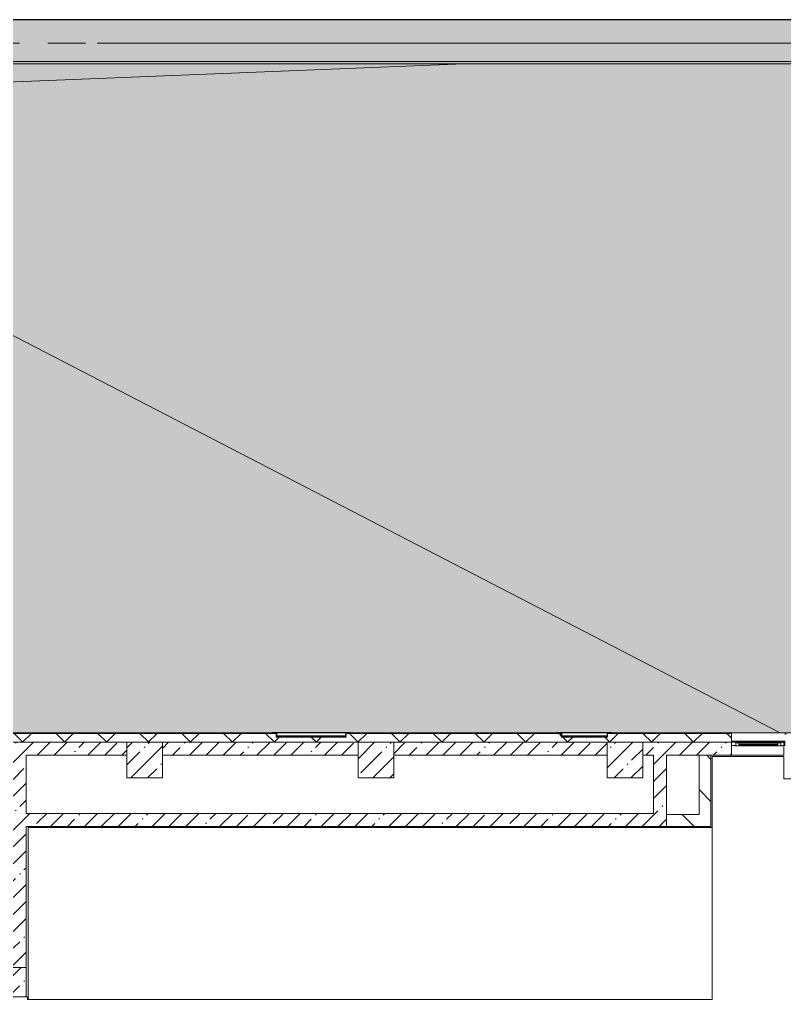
# Model space of a CAD drawing. Header units: millimetres. Extents: x 35224 to 234359, y -8553 to 29000.
# Drawn here: x 127449 to 140349, y 10859 to 27400 of the extents above; entities that cross this region are included whole.
import ezdxf

# ---------------------------------------------------------------- set-up
doc = ezdxf.new("R2010")
doc.units = ezdxf.units.MM
doc.linetypes.add('Осевая', pattern=[3175, 635, -476.25, 1587.5, -476.25])
for name, color, linetype, lineweight in [('A-DETL-2', 7, 'Continuous', 5), ('A-GENM-1', 7, 'Continuous', 5), ('A-GLAZ-1', 7, 'Continuous', 5), ('A-WALL', 7, 'Continuous', 9), ('A-WALL-4', 7, 'Continuous', 5), ('I-WALL-3', 7, 'Continuous', 5), ('S-COLS-1', 7, 'Continuous', 5), ('Оси', 7, 'Continuous', 9), ('Оси-2', 7, 'Осевая', 9)]:
    doc.layers.add(name, color=color, linetype=linetype, lineweight=lineweight)
doc.layers.add('A-DETL-GENF-2', color=7, linetype='Continuous', lineweight=9, true_color=0xc0c0c0, transparency=0.4)
for name, color, linetype, lineweight, true_color in [('A-FLOR-1', 7, 'Continuous', 5, 0xb7b7b7), ('A-FLOR-2', 7, 'Continuous', 5, 0xaaaaaa), ('A-GENM-2', 7, 'Continuous', 5, 0x737373), ('A-WALL-5', 7, 'Continuous', 5, 0x737373)]:
    doc.layers.add(name, color=color, linetype=linetype, lineweight=lineweight, true_color=true_color)
pattern_1 = [(45, (107348.7, 0), (-285.123, 285.123), []), (45, (107633.8, 0), (-285.123, 285.123), [504.031, -100.806, 16.764, -84.042])]
pattern_2 = [(135, (107348.7, 0), (-353.5534, -353.5534), [])]

# ---------------------------------------------------------------- blocks, each defined once
blk = doc.blocks.new('BSC_Колонна _Прямоугольная - 600х600-V115-3_7_2_птичка')
at = {"layer": 'S-COLS-1'}
h = blk.add_hatch(dxfattribs=at)
h.set_pattern_fill('FP_87', color=256, style=0, pattern_type=2)
h.set_pattern_definition([(45, (-26110, -14900), (-285.123, 285.123), []), (45, (-25824.88, -14900), (-285.123, 285.123), [504.031, -100.806, 16.764, -84.042])])
h.paths.add_polyline_path([(-300, -300), (300, -300), (300, 300), (-300, 300), (-300, -208)])
for p, q in [((300, 300), (-300, 300)), ((-300, 300), (-300, -300)), ((300, -300), (300, 300)), ((-300, -300), (300, -300))]:
    blk.add_line(p, q, dxfattribs=at)
blk = doc.blocks.new('парапет1 - парапет-18629556-3_7_2_птичка')
at = {"layer": 'A-GENM-1'}
blk.add_line((-2411, 27400), (33928, 27400), dxfattribs=at)
at = {"layer": 'A-GENM-2'}
for p, q in [((33219, 26691), (-1702, 26691)), ((-1665, 26654), (33182, 26654))]:
    blk.add_line(p, q, dxfattribs=at)
blk = doc.blocks.new('BSC_Колонна _Прямоугольная - 500х500-V151-3_7_2_птичка')
at = {"layer": 'S-COLS-1'}
h = blk.add_hatch(dxfattribs=at)
h.set_pattern_fill('FP_128', color=256, style=0, pattern_type=2)
h.set_pattern_definition([(45, (-19960, -11150), (-285.123, 285.123), []), (45, (-19674.88, -11150), (-285.123, 285.123), [504.031, -100.806, 16.764, -84.042])])
h.paths.add_polyline_path([(-250, -250), (250, -250), (250, 250), (-250, 250), (-250, 71)])
for p, q in [((250, 250), (-250, 250)), ((-250, 250), (-250, -250)), ((250, -250), (250, 250)), ((-250, -250), (250, -250))]:
    blk.add_line(p, q, dxfattribs=at)
blk = doc.blocks.new('BSC_Колонна _Прямоугольная - 600х600-V152-3_7_2_птичка')
at = {"layer": 'S-COLS-1'}
h = blk.add_hatch(dxfattribs=at)
h.set_pattern_fill('FP_129', color=256, style=0, pattern_type=2)
h.set_pattern_definition([(45, (-30310, -14900), (-285.123, 285.123), []), (45, (-30024.88, -14900), (-285.123, 285.123), [504.031, -100.806, 16.764, -84.042])])
h.paths.add_polyline_path([(-300, -300), (300, -300), (300, 300), (-300, 300), (-300, -208)])
for p, q in [((300, 300), (-300, 300)), ((-300, 300), (-300, -300)), ((300, -300), (300, 300)), ((-300, -300), (300, -300))]:
    blk.add_line(p, q, dxfattribs=at)
blk = doc.blocks.new('BSC_Колонна _Прямоугольная - 600х600-V214-3_7_2_птичка')
at = {"layer": 'S-COLS-1'}
h = blk.add_hatch(dxfattribs=at)
h.set_pattern_fill('FP_152', color=256, style=0, pattern_type=2)
h.set_pattern_definition([(45, (-22210, -14900), (-285.123, 285.123), []), (45, (-21924.88, -14900), (-285.123, 285.123), [504.031, -100.806, 16.764, -84.042])])
h.paths.add_polyline_path([(-300, -300), (300, -300), (300, 300), (-300, 300)])
for p, q in [((300, 300), (-300, 300)), ((-300, 300), (-300, -300)), ((300, -300), (300, 300)), ((-300, -300), (300, -300))]:
    blk.add_line(p, q, dxfattribs=at)
blk = doc.blocks.new('120_Окно_СКБ_1Ст - 120_Окно_СКБ_1Ст_900х2500_h_-20705657-3_7_2_птичка')
at = {"layer": 'A-GLAZ-1'}
for p, q in [((-450, -127), (-450, -57)), ((-450, -57), (-380, -57)), ((450, -57), (-450, -57)), ((-380, -127), (-450, -127)), ((-450, -127), (-400, -127)), ((-380, -127), (-400, -127)), ((-400, -127), (-400, -137)), ((-400, -137), (400, -137)), ((400, -137), (-400, -137)), ((-380, -57), (-380, -127)), ((380, -87), (-380, -87)), ((-380, -87), (-380, -127)), ((-330, -137), (-330, -87)), ((-330, -107), (330, -107)), ((330, -117), (-330, -117)), ((330, -137), (330, -87)), ((380, -127), (380, -57)), ((380, -57), (450, -57)), ((380, -127), (380, -87)), ((450, -127), (380, -127)), ((400, -127), (380, -127)), ((400, -127), (450, -127)), ((400, -137), (400, -127)), ((450, -57), (450, -127))]:
    blk.add_line(p, q, dxfattribs=at)
blk = doc.blocks.new('Уголок вложенный - Уголок вложенный-23831105-3_7_2_птичка')
at = {"layer": 'A-GENM-1'}
for p, q in [((29237, 15288), (29237, 15349)), ((29244, 15285), (29240, 15285)), ((29244, 15358), (29244, 15285))]:
    blk.add_line(p, q, dxfattribs=at)
at = {"layer": 'A-GENM-1', "flags": 128}
for points in [[(29237, 15349), (29237, 15351), (29236, 15353), (29235, 15355), (29234, 15356), (29232, 15357), (29230, 15358), (29228, 15358)], [(29240, 15285), (29239, 15285), (29239, 15285), (29238, 15286), (29238, 15286), (29237, 15287), (29237, 15287), (29237, 15288)]]:
    blk.add_lwpolyline(points, dxfattribs=at)
at = {"layer": 'A-GENM-2'}
for p, q in [((29164, 15365), (29244, 15365)), ((29164, 15361), (29164, 15365)), ((29228, 15358), (29167, 15358)), ((29244, 15365), (29244, 15358))]:
    blk.add_line(p, q, dxfattribs=at)
at = {"layer": 'A-GENM-2', "flags": 128}
blk.add_lwpolyline([(29167, 15358), (29166, 15358), (29166, 15358), (29165, 15359), (29165, 15359), (29164, 15360), (29164, 15360), (29164, 15361)], dxfattribs=at)
blk = doc.blocks.new('Уголок вложенный - Уголок вложенный-V230-3_7_2_птичка')
at = {"layer": 'A-GENM-1'}
for p, q in [((30010, 15285), (30010, 15358)), ((30014, 15285), (30010, 15285)), ((30017, 15349), (30017, 15288))]:
    blk.add_line(p, q, dxfattribs=at)
at = {"layer": 'A-GENM-1', "flags": 128}
for points in [[(30017, 15288), (30017, 15287), (30017, 15287), (30016, 15286), (30016, 15286), (30015, 15285), (30015, 15285), (30014, 15285)], [(30026, 15358), (30024, 15358), (30022, 15357), (30020, 15356), (30019, 15355), (30018, 15353), (30017, 15351), (30017, 15349)]]:
    blk.add_lwpolyline(points, dxfattribs=at)
at = {"layer": 'A-GENM-2'}
for p, q in [((30010, 15365), (30090, 15365)), ((30010, 15358), (30010, 15365)), ((30087, 15358), (30026, 15358)), ((30090, 15365), (30090, 15361))]:
    blk.add_line(p, q, dxfattribs=at)
at = {"layer": 'A-GENM-2', "flags": 128}
blk.add_lwpolyline([(30090, 15361), (30090, 15360), (30090, 15360), (30089, 15359), (30089, 15359), (30088, 15358), (30088, 15358), (30087, 15358)], dxfattribs=at)
blk = doc.blocks.new('Уголок вложенный - Уголок вложенный-V231-3_7_2_птичка')
at = {"layer": 'A-GENM-1'}
blk.add_line((30010, 15285), (29244, 15285), dxfattribs=at)
at = {"layer": 'A-GENM-1', "flags": 128}
for points in [[(29237, 15349), (29237, 15351), (29236, 15353), (29235, 15355), (29234, 15356), (29232, 15357), (29230, 15358), (29228, 15358)], [(30026, 15358), (30024, 15358), (30022, 15357), (30020, 15356), (30019, 15355), (30018, 15353), (30017, 15351), (30017, 15349)]]:
    blk.add_lwpolyline(points, dxfattribs=at)
at = {"layer": 'A-GENM-2'}
blk.add_line((29244, 15365), (30010, 15365), dxfattribs=at)
blk = doc.blocks.new('Полоса с поворотом - Полоса с поворотом-23831239-3_7_2_птичка')
at = {"layer": 'A-GENM-1'}
for p, q in [((25603, 15306), (24437, 15306)), ((24437, 15298), (25603, 15298))]:
    blk.add_line(p, q, dxfattribs=at)
at = {"layer": 'A-GENM-2'}
blk.add_line((24437, 15363), (25603, 15363), dxfattribs=at)
blk = doc.blocks.new('Уголок вложенный - Уголок вложенный-23831240-3_7_2_птичка')
at = {"layer": 'A-GENM-1'}
blk.add_line((25603, 15285), (24437, 15285), dxfattribs=at)
at = {"layer": 'A-GENM-1', "flags": 128}
for points in [[(24430, 15349), (24430, 15351), (24429, 15353), (24428, 15355), (24427, 15356), (24425, 15357), (24423, 15358), (24421, 15358)], [(25619, 15358), (25617, 15358), (25615, 15357), (25614, 15356), (25612, 15355), (25611, 15353), (25610, 15351), (25610, 15349)]]:
    blk.add_lwpolyline(points, dxfattribs=at)
at = {"layer": 'A-GENM-2'}
blk.add_line((24437, 15365), (25603, 15365), dxfattribs=at)
blk = doc.blocks.new('Полоса с поворотом - Полоса с поворотом-23831104-3_7_2_птичка')
at = {"layer": 'A-GENM-1'}
for p, q in [((19783, 15306), (19017, 15306)), ((19017, 15298), (19783, 15298))]:
    blk.add_line(p, q, dxfattribs=at)
at = {"layer": 'A-GENM-2'}
blk.add_line((19017, 15363), (19783, 15363), dxfattribs=at)

msp = doc.modelspace()

# ---------------------------------------------------------------- hatches: boundary and pattern name
at = {"layer": 'A-DETL-GENF-2'}
msp.add_hatch(color=256, dxfattribs=at).paths.add_polyline_path([(106420.9, 14774.9), (107080.7, 14774.9), (107080.7, 15358), (146108.7, 15358), (146108.7, 23888.3), (141276.8, 23888.3), (141276.8, 27398.1), (104939.6, 27398.1), (104939.6, 14774.9), (105954.8, 14774.9)])
at = {"layer": 'A-WALL-4'}
h = msp.add_hatch(dxfattribs=at)
h.set_pattern_fill('FP_93', color=256, style=0, pattern_type=2)
h.set_pattern_definition([(45, (107348.7, 0), (-353.5534, 353.5534), []), (135, (107348.7, 0), (-353.5534, -353.5534), [])])
h.paths.add_polyline_path([(134387.1, 15200), (139458.7, 15200), (139458.7, 15350), (137365.7, 15349), (137365.7, 15288), (137358.7, 15285), (136585.7, 15288), (136585.7, 15350), (132958.9, 15349), (132958.9, 15288), (132951.9, 15285), (131778.9, 15288), (131778.9, 15350), (127138.7, 15349), (127138.7, 15288), (127131.7, 15285), (126358.7, 15288), (126358.7, 15350), (122131.7, 15349), (122131.7, 15288), (122124.7, 15285), (121951.7, 15288), (121951.5, 15350), (120208.7, 15350), (120208.7, 15200), (133758.7, 15200)])
h.paths.add_polyline_path([(145658.8, 15200), (145658.8, 15350), (145158.7, 15350), (145158.7, 15200), (145573.5, 15200)])
h.paths.add_polyline_path([(142008.7, 15200), (142758.7, 15200), (142758.7, 15350), (142008.7, 15350)])
h.paths.add_polyline_path([(140958.7, 15200), (141108.7, 15200), (141108.7, 15350), (140958.7, 15350), (140958.7, 15270.2)])
h.paths.add_polyline_path([(116508.7, 15200), (117108.7, 15200), (117108.7, 15350), (116508.7, 15350)])
h.paths.add_polyline_path([(113878.6, 15200), (114108.7, 15200), (114108.7, 15350), (107388.7, 15350), (107388.7, 15293), (107238.7, 15293), (107238.7, 15200), (113508.7, 15200)])
h.paths.add_polyline_path([(115608.7, 15200), (115608.7, 15350), (115008.7, 15350), (115008.7, 15200)])
h.paths.add_polyline_path([(140358.7, 15200), (140588.7, 15200), (140583.7, 15350), (140358.7, 15350), (140358.7, 15270.2)])
at = {"layer": 'I-WALL-3'}
h = msp.add_hatch(dxfattribs=at)
h.set_pattern_fill('FP_89', color=256, style=0, pattern_type=2)
h.set_pattern_definition(pattern_1)
h.paths.add_polyline_path([(139458.7, 14980), (139458.7, 15200), (137958.7, 15200), (137958.7, 14980), (139109.9, 14980)])
h.paths.add_polyline_path([(122158.7, 14980), (125458.9, 14980), (125458.9, 15200), (121658.7, 15200), (121658.7, 14980)])
h.paths.add_polyline_path([(137358.7, 14980), (137358.7, 15200), (133758.7, 15200), (133758.7, 14980), (137183.7, 14980)])
h.paths.add_polyline_path([(133158.7, 14980), (133158.7, 15200), (129858.7, 15200), (129858.7, 14980), (132522.6, 14980)])
h.paths.add_polyline_path([(126058.9, 14980), (129258.7, 14980), (129258.7, 15200), (126058.9, 15200)])
h = msp.add_hatch(dxfattribs=at)
h.set_pattern_fill('FP_89', color=256, style=0, pattern_type=2)
h.set_pattern_definition(pattern_1)
h.paths.add_polyline_path([(127558.7, 11400), (127558.7, 14980), (127338.7, 14980), (127338.7, 11400)])
h = msp.add_hatch(dxfattribs=at)
h.set_pattern_fill('FP_89', color=256, style=0, pattern_type=2)
h.set_pattern_definition(pattern_1)
h.paths.add_polyline_path([(138358.7, 14000), (138358.7, 14980), (138138.7, 14980), (138138.7, 14000)])
h = msp.add_hatch(dxfattribs=at)
h.set_pattern_fill('FP_92', color=256, style=0, pattern_type=2)
h.set_pattern_definition(pattern_2)
h.paths.add_polyline_path([(139109.9, 13980), (139109.9, 14980), (138909.9, 14980), (138909.9, 13980)])
h = msp.add_hatch(dxfattribs=at)
h.set_pattern_fill('FP_89', color=256, style=0, pattern_type=2)
h.set_pattern_definition(pattern_1)
h.paths.add_polyline_path([(138358.7, 13780), (138358.7, 14000), (127558.7, 14000), (127558.7, 13780), (138115.9, 13780)])
h = msp.add_hatch(dxfattribs=at)
h.set_pattern_fill('FP_92', color=256, style=0, pattern_type=2)
h.set_pattern_definition(pattern_2)
h.paths.add_polyline_path([(138358.7, 13780), (139109.9, 13780), (139109.9, 13980), (138358.7, 13980)])

# ---------------------------------------------------------------- linework, layer by layer
at = {"layer": 'A-DETL-2'}
for p, q in [((141276.8, 27398.1), (104939.6, 27398.1)), ((107080.7, 15358), (145658.8, 15358))]:
    msp.add_line(p, q, dxfattribs=at)
at = {"layer": 'A-FLOR-1'}
for p, q in [((134945.1, 26653.6), (121908.7, 26130)), ((140276.9, 15358), (121908.7, 24880))]:
    msp.add_line(p, q, dxfattribs=at)
at = {"layer": 'A-FLOR-2'}
for p, q in [((140338.7, 14960), (139129.9, 14960)), ((139129.9, 14960), (139129.9, 10859)), ((140338.7, 14580), (140338.7, 14960)), ((140978.7, 14580), (140338.7, 14580)), ((139130.9, 13759), (127590.9, 13759)), ((127590.9, 13759), (127590.9, 10859)), ((139130.9, 10859), (139130.9, 13759)), ((127579.7, 10900), (127558.7, 10900)), ((127579.7, 10859), (127579.7, 10900)), ((127579.7, 10859), (139130.9, 10859))]:
    msp.add_line(p, q, dxfattribs=at)
at = {"layer": 'A-WALL'}
for p, q in [((131780.7, 15353), (127136.9, 15353)), ((131779.4, 15350), (127138.3, 15350)), ((136587.4, 15353), (132957.2, 15353)), ((136586.1, 15350), (132958.5, 15350)), ((139458.7, 15353), (137363.9, 15353)), ((139458.7, 15350), (137365.3, 15350)), ((129258.7, 15200), (126058.9, 15200)), ((133158.7, 15200), (129858.7, 15200)), ((137358.7, 15200), (133758.7, 15200)), ((139458.7, 15200), (137958.7, 15200)), ((139109.9, 14980), (138909.9, 14980))]:
    msp.add_line(p, q, dxfattribs=at)
at = {"layer": 'A-WALL-4'}
for p, q in [((139458.7, 15200), (139458.7, 15358)), ((121658.7, 15200), (129258.7, 15200)), ((129858.7, 15200), (133158.7, 15200)), ((133758.7, 15200), (137358.7, 15200)), ((137958.7, 15200), (140358.7, 15200))]:
    msp.add_line(p, q, dxfattribs=at)
at = {"layer": 'A-WALL-5'}
for p, q in [((131708.9, 15358), (127208.7, 15358)), ((131782.9, 15358), (131769.9, 15358)), ((132967.9, 15358), (132955, 15358)), ((136515.7, 15358), (133028.9, 15358)), ((136589.6, 15358), (136576.7, 15358)), ((137374.7, 15358), (137361.8, 15358)), ((140581.7, 15358), (137435.7, 15358))]:
    msp.add_line(p, q, dxfattribs=at)
at = {"layer": 'I-WALL-3'}
for p, q in [((139458.7, 14980), (139458.7, 15200)), ((140338.7, 14980), (140338.7, 15200)), ((127558.7, 14000), (127558.7, 14980)), ((127558.7, 14980), (129258.7, 14980)), ((129858.7, 14980), (133158.7, 14980)), ((133758.7, 14980), (137358.7, 14980)), ((137958.7, 14980), (138138.7, 14980)), ((138138.7, 14980), (138138.7, 14000)), ((138358.7, 14980), (138909.9, 14980)), ((138358.7, 13780), (138358.7, 14980)), ((138909.9, 14980), (138909.9, 13980)), ((139109.9, 13780), (139109.9, 14980)), ((140338.7, 14980), (139109.9, 14980)), ((138138.7, 14000), (127558.7, 14000)), ((138909.9, 13980), (138358.7, 13980)), ((127558.7, 11400), (127558.7, 13780)), ((127558.7, 13780), (139109.9, 13780))]:
    msp.add_line(p, q, dxfattribs=at)
at = {"layer": 'Оси'}
msp.add_line((128758.7, 27000), (141258.7, 27000), dxfattribs=at)
at = {"layer": 'Оси-2'}
msp.add_line((115224.4, 27000), (128758.7, 27000), dxfattribs=at)

# ---------------------------------------------------------------- block references
at = {"layer": 'A-GENM-1'}
for name, p in [('парапет1 - парапет-18629556-3_7_2_птичка', (107348.7, 0)), ('Уголок вложенный - Уголок вложенный-23831105-3_7_2_птичка', (102541.9, 0)), ('Уголок вложенный - Уголок вложенный-23831240-3_7_2_птичка', (107348.7, 0)), ('Уголок вложенный - Уголок вложенный-V230-3_7_2_птичка', (102941.9, 0)), ('Уголок вложенный - Уголок вложенный-23831105-3_7_2_птичка', (107348.7, 0)), ('Уголок вложенный - Уголок вложенный-V231-3_7_2_птичка', (107348.7, 0)), ('Уголок вложенный - Уголок вложенный-V230-3_7_2_птичка', (107348.7, 0))]:
    msp.add_blockref(name, p, dxfattribs=at)
at = {"layer": 'A-GENM-2'}
for name, p in [('Полоса с поворотом - Полоса с поворотом-23831239-3_7_2_птичка', (107348.7, 0)), ('Полоса с поворотом - Полоса с поворотом-23831104-3_7_2_птичка', (117575.7, 0))]:
    msp.add_blockref(name, p, dxfattribs=at)
at = {"layer": 'A-GLAZ-1'}
msp.add_blockref('120_Окно_СКБ_1Ст - 120_Окно_СКБ_1Ст_900х2500_h_-20705657-3_7_2_птичка', (139908.7, 15275), dxfattribs=at)
at = {"layer": 'S-COLS-1'}
for name, p in [('BSC_Колонна _Прямоугольная - 600х600-V214-3_7_2_птичка', (129558.7, 14900)), ('BSC_Колонна _Прямоугольная - 600х600-V115-3_7_2_птичка', (133458.7, 14900)), ('BSC_Колонна _Прямоугольная - 600х600-V152-3_7_2_птичка', (137658.7, 14900)), ('BSC_Колонна _Прямоугольная - 500х500-V151-3_7_2_птичка', (127308.7, 11150))]:
    msp.add_blockref(name, p, dxfattribs=at)

doc.saveas('drawing.dxf')
